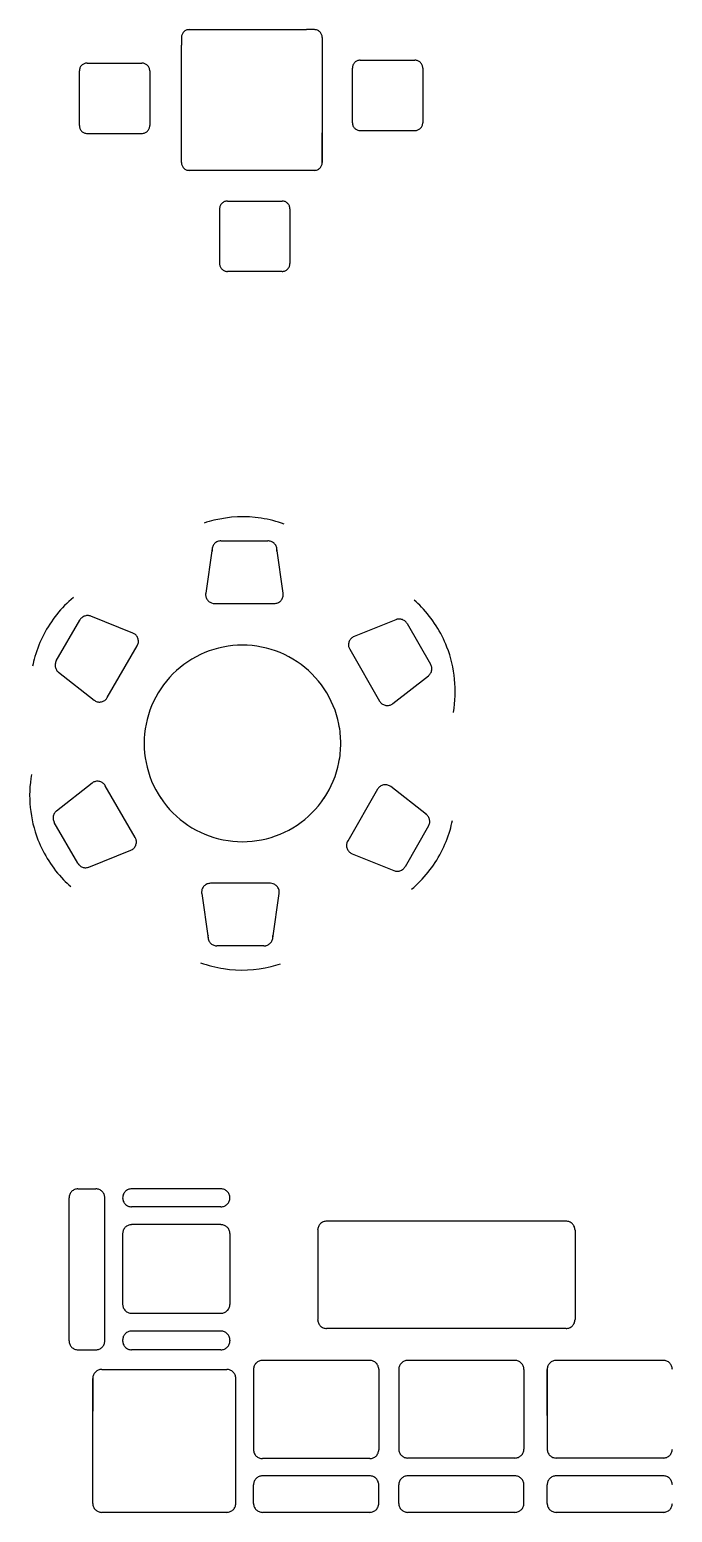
# Model space of a CAD drawing. Extents: x 15841 to 17865, y 17232 to 19192.
# Drawn here: x 16627 to 17038, y 17252 to 18200 of the extents above; entities that cross this region are included whole.
import ezdxf

# ---------------------------------------------------------------- set-up
doc = ezdxf.new("R2010")
doc.units = 0
doc.layers.add('1_1_1_SALON_COMEDOR_1', color=7, linetype='CONTINUOUS')

msp = doc.modelspace()

# ---------------------------------------------------------------- linework, layer by layer
at = {"layer": '1_1_1_SALON_COMEDOR_1', "color": 7, "linetype": 'Continuous'}
for p, q in [((16723.72, 18195.33), (16723.72, 18190.33)), ((16728.72, 18200.33), (16803.72, 18200.33)), ((16728.72, 18200.33), (16728.72, 18200.33)), ((16808.72, 18200.33), (16803.72, 18200.33)), ((16813.72, 18195.33), (16813.72, 18190.33)), ((16723.72, 18115.34), (16723.72, 18190.33)), ((16813.72, 18190.33), (16813.72, 18134.28)), ((16658.45, 18138.93), (16658.45, 18173.93)), ((16658.45, 18173.93), (16658.45, 18173.93)), ((16663.45, 18178.93), (16698.45, 18178.93)), ((16663.45, 18178.93), (16663.45, 18178.93)), ((16698.45, 18178.93), (16698.45, 18178.93)), ((16703.45, 18173.93), (16703.45, 18138.93)), ((16703.45, 18173.93), (16703.45, 18173.93)), ((16833.04, 18140.79), (16833.04, 18175.79)), ((16833.04, 18175.79), (16833.04, 18175.79)), ((16838.04, 18180.79), (16873.04, 18180.79)), ((16838.04, 18180.79), (16838.04, 18180.79)), ((16873.04, 18180.79), (16873.04, 18180.79)), ((16878.04, 18175.79), (16878.04, 18140.79)), ((16878.04, 18175.79), (16878.04, 18175.79)), ((16658.45, 18138.93), (16658.45, 18138.93)), ((16703.45, 18138.93), (16703.45, 18138.93)), ((16833.04, 18140.79), (16833.04, 18140.79)), ((16838.04, 18135.79), (16873.04, 18135.79)), ((16838.04, 18135.79), (16838.04, 18135.79)), ((16873.04, 18135.79), (16873.04, 18135.79)), ((16878.04, 18140.79), (16878.04, 18140.79)), ((16663.45, 18133.93), (16698.45, 18133.93)), ((16663.45, 18133.93), (16663.45, 18133.93)), ((16698.45, 18133.93), (16698.45, 18133.93)), ((16813.72, 18115.34), (16813.72, 18134.28)), ((16813.72, 18134.28), (16813.72, 18115.34)), ((16723.72, 18115.34), (16723.72, 18115.34)), ((16803.72, 18110.34), (16728.72, 18110.34)), ((16728.72, 18110.34), (16728.72, 18110.34)), ((16808.72, 18110.34), (16803.72, 18110.34)), ((16753.11, 18090.68), (16788.11, 18090.68)), ((16753.11, 18090.68), (16753.11, 18090.68)), ((16788.11, 18090.68), (16788.11, 18090.68)), ((16748.11, 18085.68), (16748.11, 18050.68)), ((16748.11, 18085.68), (16748.11, 18085.68)), ((16793.11, 18085.68), (16793.11, 18050.68)), ((16793.11, 18085.68), (16793.11, 18085.68)), ((16748.11, 18050.68), (16748.11, 18050.68)), ((16793.11, 18050.68), (16793.11, 18050.68)), ((16788.11, 18045.68), (16753.11, 18045.68)), ((16753.11, 18045.68), (16753.11, 18045.68)), ((16788.11, 18045.68), (16788.11, 18045.68)), ((16749, 17873.27), (16779.08, 17873.27)), ((16749, 17873.27), (16749, 17873.27)), ((16779.08, 17873.27), (16779.08, 17873.27)), ((16743.34, 17868.36), (16739.26, 17839.79)), ((16743.34, 17868.36), (16743.34, 17868.36)), ((16788.82, 17839.79), (16784.74, 17868.36)), ((16784.74, 17868.36), (16784.74, 17868.36)), ((16739.26, 17839.79), (16739.26, 17839.79)), ((16744.91, 17833.26), (16783.16, 17833.26)), ((16744.91, 17833.26), (16744.91, 17833.26)), ((16783.16, 17833.26), (16783.16, 17833.26)), ((16788.82, 17839.79), (16788.82, 17839.79)), ((16643.73, 17796.61), (16658.78, 17822.67)), ((16658.78, 17822.67), (16658.78, 17822.67)), ((16692.64, 17814.36), (16665.85, 17825.11)), ((16665.85, 17825.11), (16665.85, 17825.11)), ((16860.93, 17822.88), (16834.15, 17812.12)), ((16860.93, 17822.88), (16860.93, 17822.88)), ((16692.64, 17814.36), (16692.64, 17814.36)), ((16834.15, 17812.12), (16834.15, 17812.12)), ((16868.01, 17820.43), (16883.06, 17794.37)), ((16868.01, 17820.43), (16868.01, 17820.43)), ((16676.33, 17773.07), (16695.46, 17806.2)), ((16695.46, 17806.2), (16695.46, 17806.2)), ((16831.33, 17803.96), (16850.45, 17770.83)), ((16831.33, 17803.96), (16831.33, 17803.96)), ((16643.73, 17796.61), (16643.73, 17796.61)), ((16883.06, 17794.37), (16883.06, 17794.37)), ((16645.15, 17789.25), (16667.85, 17771.43)), ((16645.15, 17789.25), (16645.15, 17789.25)), ((16858.93, 17769.19), (16881.63, 17787.02)), ((16881.63, 17787.02), (16881.63, 17787.02)), ((16667.85, 17771.43), (16667.85, 17771.43)), ((16676.33, 17773.07), (16676.33, 17773.07)), ((16850.45, 17770.83), (16850.45, 17770.83)), ((16858.93, 17769.19), (16858.93, 17769.19)), ((16666.56, 17718.34), (16643.86, 17700.52)), ((16666.56, 17718.34), (16666.56, 17718.34)), ((16694.17, 17683.57), (16675.04, 17716.7)), ((16675.04, 17716.7), (16675.04, 17716.7)), ((16849.16, 17714.46), (16830.04, 17681.33)), ((16849.16, 17714.46), (16849.16, 17714.46)), ((16880.34, 17698.28), (16857.64, 17716.1)), ((16857.64, 17716.1), (16857.64, 17716.1)), ((16643.86, 17700.52), (16643.86, 17700.52)), ((16880.34, 17698.28), (16880.34, 17698.28)), ((16657.48, 17667.1), (16642.44, 17693.16)), ((16642.44, 17693.16), (16642.44, 17693.16)), ((16881.76, 17690.93), (16866.72, 17664.86)), ((16881.76, 17690.93), (16881.76, 17690.93)), ((16694.17, 17683.57), (16694.17, 17683.57)), ((16830.04, 17681.33), (16830.04, 17681.33)), ((16664.56, 17664.66), (16691.35, 17675.41)), ((16691.35, 17675.41), (16691.35, 17675.41)), ((16832.86, 17673.17), (16859.64, 17662.42)), ((16832.86, 17673.17), (16832.86, 17673.17)), ((16657.48, 17667.1), (16657.48, 17667.1)), ((16664.56, 17664.66), (16664.56, 17664.66)), ((16859.64, 17662.42), (16859.64, 17662.42)), ((16866.72, 17664.86), (16866.72, 17664.86)), ((16780.58, 17654.27), (16742.33, 17654.27)), ((16742.33, 17654.27), (16742.33, 17654.27)), ((16780.58, 17654.27), (16780.58, 17654.27)), ((16736.67, 17647.74), (16740.76, 17619.17)), ((16736.67, 17647.74), (16736.67, 17647.74)), ((16782.16, 17619.17), (16786.24, 17647.74)), ((16786.24, 17647.74), (16786.24, 17647.74)), ((16740.76, 17619.17), (16740.76, 17619.17)), ((16776.5, 17614.26), (16746.41, 17614.26)), ((16746.41, 17614.26), (16746.41, 17614.26)), ((16776.5, 17614.26), (16776.5, 17614.26)), ((16782.16, 17619.17), (16782.16, 17619.17)), ((16651.85, 17361.61), (16651.85, 17453.05)), ((16651.85, 17453.05), (16651.85, 17453.05)), ((16657.57, 17458.76), (16668.99, 17458.76)), ((16657.57, 17458.76), (16657.57, 17458.76)), ((16674.71, 17361.61), (16674.71, 17453.05)), ((16674.71, 17453.05), (16674.71, 17453.05)), ((16686.14, 17453.05), (16686.14, 17453.05)), ((16686.14, 17453.05), (16686.14, 17453.05)), ((16748.99, 17458.76), (16691.85, 17458.76)), ((16748.99, 17458.76), (16748.99, 17458.76)), ((16754.71, 17453.05), (16754.71, 17453.05)), ((16754.71, 17453.05), (16754.71, 17453.05)), ((16748.99, 17447.34), (16691.85, 17447.34)), ((16691.85, 17447.34), (16691.85, 17447.34)), ((16748.99, 17447.34), (16748.99, 17447.34)), ((16748.99, 17435.91), (16691.85, 17435.91)), ((16691.85, 17435.91), (16691.85, 17435.91)), ((16748.99, 17435.91), (16748.99, 17435.91)), ((16969.7, 17438.13), (16816.56, 17438.13)), ((16816.56, 17438.13), (16816.56, 17438.13)), ((16969.7, 17438.13), (16969.7, 17438.13)), ((16686.14, 17430.19), (16686.14, 17384.94)), ((16754.71, 17430.19), (16754.71, 17384.94)), ((16810.85, 17432.42), (16810.85, 17375.27)), ((16810.85, 17432.42), (16810.85, 17432.42)), ((16975.42, 17432.42), (16975.42, 17375.27)), ((16975.42, 17432.42), (16975.42, 17432.42)), ((16691.85, 17379.23), (16748.99, 17379.23)), ((16691.85, 17379.23), (16691.85, 17379.23)), ((16748.99, 17379.23), (16748.99, 17379.23)), ((16748.99, 17367.8), (16691.85, 17367.8)), ((16691.85, 17367.8), (16691.85, 17367.8)), ((16748.99, 17367.8), (16748.99, 17367.8)), ((16810.85, 17375.27), (16810.85, 17375.27)), ((16969.7, 17369.55), (16816.56, 17369.55)), ((16816.56, 17369.55), (16816.56, 17369.55)), ((16969.7, 17369.55), (16969.7, 17369.55)), ((16975.42, 17375.27), (16975.42, 17375.27)), ((16651.85, 17361.61), (16651.85, 17361.61)), ((16674.71, 17361.61), (16674.71, 17361.61)), ((16686.14, 17362.08), (16686.14, 17361.61)), ((16686.14, 17361.61), (16686.14, 17361.61)), ((16754.71, 17362.08), (16754.71, 17361.61)), ((16754.71, 17361.61), (16754.71, 17361.61)), ((16657.57, 17355.9), (16668.99, 17355.9)), ((16657.57, 17355.9), (16657.57, 17355.9)), ((16748.99, 17355.9), (16691.85, 17355.9)), ((16748.99, 17355.9), (16748.99, 17355.9)), ((16844.16, 17349.1), (16775.59, 17349.1)), ((16775.59, 17349.1), (16775.59, 17349.1)), ((16844.16, 17349.1), (16844.16, 17349.1)), ((16937.01, 17349.04), (16868.44, 17349.04)), ((16868.44, 17349.04), (16868.44, 17349.04)), ((16937.01, 17349.04), (16937.01, 17349.04)), ((17031.92, 17349.04), (16963.35, 17349.04)), ((16963.35, 17349.04), (16963.35, 17349.04)), ((17031.92, 17349.04), (17031.92, 17349.04)), ((16667.02, 17257.6), (16667.02, 17337.61)), ((16667.02, 17337.61), (16667.02, 17316.54)), ((16667.02, 17337.61), (16667.02, 17337.61)), ((16672.73, 17343.33), (16752.73, 17343.33)), ((16672.73, 17343.33), (16672.73, 17343.33)), ((16752.73, 17343.33), (16752.73, 17343.33)), ((16758.44, 17257.6), (16758.44, 17337.61)), ((16758.44, 17337.61), (16758.44, 17337.61)), ((16769.87, 17343.38), (16769.87, 17291.95)), ((16769.87, 17343.38), (16769.87, 17343.38)), ((16849.87, 17343.38), (16849.87, 17291.95)), ((16849.87, 17343.38), (16849.87, 17343.38)), ((16862.73, 17343.33), (16862.73, 17292.35)), ((16862.73, 17343.33), (16862.73, 17343.33)), ((16942.73, 17343.33), (16942.73, 17292.35)), ((16942.73, 17343.33), (16942.73, 17343.33)), ((16957.64, 17313.92), (16957.64, 17343.33)), ((16957.64, 17343.33), (16957.64, 17292.35)), ((16957.64, 17343.33), (16957.64, 17343.33)), ((16844.16, 17286.23), (16775.59, 17286.23)), ((16775.59, 17286.23), (16775.59, 17286.23)), ((16844.16, 17286.23), (16844.16, 17286.23)), ((16937.01, 17286.64), (16868.44, 17286.64)), ((16868.44, 17286.64), (16868.44, 17286.64)), ((16937.01, 17286.64), (16937.01, 17286.64)), ((16937.01, 17286.64), (16937.01, 17286.64)), ((17031.92, 17286.64), (16963.35, 17286.64)), ((16963.35, 17286.64), (16963.35, 17286.64)), ((17031.92, 17286.64), (17031.92, 17286.64)), ((17031.92, 17286.64), (17031.92, 17286.64)), ((16844.16, 17275.21), (16775.59, 17275.21)), ((16775.59, 17275.21), (16775.59, 17275.21)), ((16844.16, 17275.21), (16844.16, 17275.21)), ((16937.01, 17275.21), (16868.44, 17275.21)), ((16868.44, 17275.21), (16868.44, 17275.21)), ((16937.01, 17275.21), (16937.01, 17275.21)), ((16937.01, 17275.21), (16937.01, 17275.21)), ((17031.92, 17275.21), (16963.35, 17275.21)), ((16963.35, 17275.21), (16963.35, 17275.21)), ((17031.92, 17275.21), (17031.92, 17275.21)), ((17031.92, 17275.21), (17031.92, 17275.21)), ((16769.87, 17257.6), (16769.87, 17269.49)), ((16849.87, 17257.6), (16849.87, 17269.49)), ((16862.73, 17257.6), (16862.73, 17269.49)), ((16942.73, 17257.6), (16942.73, 17269.49)), ((16942.73, 17269.49), (16942.73, 17269.49)), ((16957.64, 17257.6), (16957.64, 17269.49)), ((16667.02, 17257.6), (16667.02, 17257.6)), ((16758.44, 17257.6), (16758.44, 17257.6)), ((16769.87, 17257.6), (16769.87, 17257.6)), ((16849.87, 17257.6), (16849.87, 17257.6)), ((16862.73, 17257.6), (16862.73, 17257.6)), ((16942.73, 17257.6), (16942.73, 17257.6)), ((16942.73, 17257.6), (16942.73, 17257.6)), ((16957.64, 17257.6), (16957.64, 17257.6)), ((16752.73, 17251.89), (16672.73, 17251.89)), ((16672.73, 17251.89), (16672.73, 17251.89)), ((16752.73, 17251.89), (16752.73, 17251.89)), ((16844.16, 17251.89), (16775.59, 17251.89)), ((16775.59, 17251.89), (16775.59, 17251.89)), ((16844.16, 17251.89), (16844.16, 17251.89)), ((16937.01, 17251.89), (16868.44, 17251.89)), ((16868.44, 17251.89), (16868.44, 17251.89)), ((16937.01, 17251.89), (16937.01, 17251.89)), ((16937.01, 17251.89), (16937.01, 17251.89)), ((17031.92, 17251.89), (16963.35, 17251.89)), ((16963.35, 17251.89), (16963.35, 17251.89)), ((17031.92, 17251.89), (17031.92, 17251.89)), ((17031.92, 17251.89), (17031.92, 17251.89))]:
    msp.add_line(p, q, dxfattribs=at)
for centre, radius, start, end in [((16728.72, 18195.33), 5, 168.74888, 180.00001), ((16728.72, 18195.33), 5, 146.24718, 168.74876), ((16728.72, 18195.33), 5, 123.74713, 146.24713), ((16728.72, 18195.33), 5, 101.24876, 123.74718), ((16728.72, 18195.33), 5, 90, 101.24888), ((16808.72, 18195.33), 5, 78.75112, 90), ((16808.72, 18195.33), 5, 56.25281, 78.75124), ((16808.72, 18195.33), 5, 33.75286, 56.25286), ((16808.72, 18195.33), 5, 11.25124, 33.75281), ((16808.72, 18195.33), 5, 0, 11.25112), ((16663.45, 18173.93), 5, 168.74888, 180.00001), ((16663.45, 18173.93), 5, 146.24718, 168.74876), ((16663.45, 18173.93), 5, 123.74713, 146.24713), ((16663.45, 18173.92), 5, 101.24876, 123.74718), ((16663.45, 18173.92), 5, 90, 101.24888), ((16698.45, 18173.92), 5, 78.75112, 90), ((16698.45, 18173.92), 5, 56.25281, 78.75124), ((16698.45, 18173.93), 5, 33.75286, 56.25286), ((16698.45, 18173.93), 5, 11.25124, 33.75281), ((16698.45, 18173.93), 5, 0, 11.25112), ((16838.04, 18175.79), 5, 168.74888, 180.00001), ((16838.04, 18175.79), 5, 146.24718, 168.74876), ((16838.04, 18175.79), 5, 123.74713, 146.24713), ((16838.04, 18175.79), 5, 101.24876, 123.74718), ((16838.04, 18175.79), 5, 90, 101.24888), ((16873.04, 18175.79), 5, 78.75112, 90), ((16873.04, 18175.79), 5, 56.25281, 78.75124), ((16873.04, 18175.79), 5, 33.75286, 56.25286), ((16873.04, 18175.79), 5, 11.25124, 33.75281), ((16873.04, 18175.79), 5, 0, 11.25112), ((16663.45, 18138.93), 5, 179.99999, 191.25111), ((16663.45, 18138.93), 5, 191.25123, 213.75281), ((16663.45, 18138.93), 5, 213.75286, 236.25285), ((16663.45, 18138.93), 5, 236.25281, 258.75123), ((16698.45, 18138.93), 5, 281.24877, 303.74719), ((16698.45, 18138.93), 5, 303.74714, 326.24714), ((16698.45, 18138.93), 5, 326.24719, 348.74877), ((16698.45, 18138.93), 5, 348.74888, 0.00002), ((16838.04, 18140.79), 5, 179.99999, 191.25111), ((16838.04, 18140.79), 5, 191.25123, 213.75281), ((16838.04, 18140.79), 5, 213.75286, 236.25285), ((16838.04, 18140.79), 5, 236.25281, 258.75123), ((16838.04, 18140.79), 5, 258.75111, 270), ((16873.04, 18140.79), 5, 270, 281.24888), ((16873.04, 18140.79), 5, 281.24877, 303.74719), ((16873.04, 18140.79), 5, 303.74714, 326.24714), ((16873.04, 18140.79), 5, 326.24719, 348.74877), ((16873.04, 18140.79), 5, 348.74888, 0.00002), ((16663.45, 18138.93), 5, 258.75111, 270), ((16698.45, 18138.93), 5, 270, 281.24888), ((16728.72, 18115.34), 5, 179.99999, 191.25111), ((16808.72, 18115.34), 5, 348.74888, 0.00002), ((16728.72, 18115.34), 5, 191.25123, 213.75281), ((16728.72, 18115.34), 5, 213.75286, 236.25285), ((16728.72, 18115.34), 5, 236.25281, 258.75123), ((16728.72, 18115.34), 5, 258.75111, 270), ((16808.72, 18115.34), 5, 270, 281.24888), ((16808.72, 18115.34), 5, 281.24877, 303.74719), ((16808.72, 18115.34), 5, 303.74714, 326.24714), ((16808.72, 18115.34), 5, 326.24719, 348.74877), ((16753.1, 18085.68), 5, 146.24718, 168.74876), ((16753.11, 18085.68), 5, 123.74713, 146.24713), ((16753.11, 18085.68), 5, 101.24876, 123.74718), ((16753.11, 18085.67), 5, 90, 101.24888), ((16788.11, 18085.67), 5, 78.75112, 90), ((16788.11, 18085.68), 5, 56.25281, 78.75124), ((16788.11, 18085.68), 5, 33.75286, 56.25286), ((16788.11, 18085.68), 5, 11.25124, 33.75281), ((16753.1, 18085.68), 5, 168.74888, 180.00001), ((16788.11, 18085.68), 5, 0, 11.25112), ((16753.1, 18050.68), 5, 179.99999, 191.25111), ((16753.1, 18050.68), 5, 191.25123, 213.75281), ((16788.11, 18050.68), 5, 326.24719, 348.74877), ((16788.11, 18050.68), 5, 348.74888, 0.00002), ((16753.11, 18050.68), 5, 213.75286, 236.25285), ((16753.11, 18050.68), 5, 236.25281, 258.75123), ((16753.11, 18050.68), 5, 258.75111, 270), ((16788.11, 18050.68), 5, 270, 281.24888), ((16788.11, 18050.68), 5, 281.24877, 303.74719), ((16788.11, 18050.68), 5, 303.74714, 326.24714), ((16763.01, 17811.03), 77.7, 81.30131, 103.80409), ((16763.01, 17811.02), 77.7, 70.05017, 81.30116), ((16763.01, 17811.02), 77.7, 103.80409, 108.52439), ((16749, 17867.56), 5.72, 146.25156, 168.74958), ((16749, 17867.56), 5.71, 123.75162, 146.25162), ((16748.99, 17867.56), 5.71, 101.24959, 123.75156), ((16748.99, 17867.56), 5.71, 89.99804, 101.24944), ((16779.08, 17867.56), 5.71, 86.88383, 90.00195), ((16779.08, 17867.56), 5.71, 64.38127, 86.88372), ((16779.08, 17867.56), 5.71, 41.88039, 64.38117), ((16779.08, 17867.55), 5.72, 19.38175, 41.8804), ((16779.08, 17867.55), 5.72, 351.86674, 19.38187), ((16749, 17867.56), 5.72, 168.74942, 188.12935), ((16704.66, 17777.62), 77.71, 130.05564, 141.30602), ((16744.91, 17838.98), 5.72, 171.87297, 183.12167), ((16744.91, 17838.98), 5.72, 183.12151, 205.61906), ((16744.91, 17838.98), 5.71, 205.61896, 228.11817), ((16744.91, 17838.98), 5.71, 228.11819, 250.61954), ((16744.91, 17838.98), 5.71, 250.61967, 269.99896), ((16783.16, 17838.98), 5.71, 269.99802, 281.24942), ((16783.16, 17838.98), 5.71, 281.24956, 303.75154), ((16783.16, 17838.98), 5.71, 303.7516, 326.2516), ((16783.16, 17838.98), 5.72, 326.25154, 348.74956), ((16783.16, 17838.98), 5.72, 348.74942, 8.12529), ((16821.1, 17777.17), 77.71, 43.79867, 48.51882), ((16821.09, 17777.16), 77.72, 21.29968, 43.7985), ((16704.67, 17777.62), 77.72, 141.30598, 163.80438), ((16663.73, 17819.81), 5.72, 146.88507, 150.00431), ((16663.72, 17819.81), 5.71, 124.38536, 146.8853), ((16663.72, 17819.81), 5.71, 101.88336, 124.3853), ((16663.72, 17819.81), 5.71, 79.38041, 101.88321), ((16663.72, 17819.81), 5.71, 68.12934, 79.38026), ((16863.06, 17817.57), 5.71, 108.75146, 111.87503), ((16863.06, 17817.57), 5.71, 86.24882, 108.75152), ((16863.06, 17817.57), 5.71, 63.74625, 86.24866), ((16863.06, 17817.57), 5.71, 41.24543, 63.74615), ((16863.06, 17817.57), 5.72, 29.99627, 41.24545), ((16690.51, 17809.06), 5.71, 48.74646, 68.12547), ((16690.51, 17809.06), 5.71, 26.24714, 48.74641), ((16836.28, 17806.82), 5.71, 111.87079, 123.12189), ((16690.51, 17809.06), 5.72, 330.00324, 341.25266), ((16690.51, 17809.06), 5.72, 3.74967, 26.24724), ((16690.51, 17809.06), 5.72, 341.25254, 3.74983), ((16762.75, 17743.78), 62.85, 101.25155, 123.75353), ((16762.75, 17743.78), 62.85, 78.7486, 101.2514), ((16762.75, 17743.78), 62.85, 56.24647, 78.74845), ((16836.28, 17806.82), 5.72, 168.11989, 190.6171), ((16836.28, 17806.82), 5.72, 190.61698, 209.99382), ((16836.28, 17806.82), 5.72, 145.62196, 168.12004), ((16836.28, 17806.82), 5.71, 123.12196, 145.62202), ((16821.09, 17777.16), 77.73, 349.94885, 21.29979), ((16704.67, 17777.61), 77.73, 163.8042, 168.5234), ((16648.68, 17793.75), 5.72, 161.25136, 183.74865), ((16648.68, 17793.75), 5.72, 183.74849, 206.24606), ((16648.68, 17793.75), 5.72, 150.00206, 161.25148), ((16762.75, 17743.77), 62.86, 123.75359, 146.25359), ((16762.74, 17743.77), 62.86, 33.74641, 56.24641), ((16878.11, 17791.51), 5.72, 26.87973, 30.00056), ((16878.11, 17791.51), 5.72, 4.382, 26.87961), ((16648.68, 17793.75), 5.71, 206.24596, 228.74523), ((16648.68, 17793.75), 5.71, 228.74546, 231.86783), ((16878.11, 17791.51), 5.71, 308.136, 319.38647), ((16878.11, 17791.51), 5.72, 319.38644, 341.885), ((16878.11, 17791.51), 5.72, 341.88487, 4.38216), ((16762.76, 17743.77), 62.87, 146.25353, 168.75155), ((16762.74, 17743.77), 62.87, 11.24845, 33.74647), ((16671.38, 17775.93), 5.71, 231.86672, 243.11691), ((16671.38, 17775.92), 5.71, 243.11701, 265.6194), ((16671.38, 17775.92), 5.71, 265.61956, 288.12229), ((16671.38, 17775.92), 5.71, 288.12241, 310.62387), ((16671.38, 17775.93), 5.71, 310.62386, 330.00233), ((16855.4, 17773.69), 5.72, 209.99625, 221.24543), ((16855.4, 17773.69), 5.71, 221.24541, 243.74613), ((16855.4, 17773.69), 5.71, 243.74622, 266.24864), ((16855.4, 17773.69), 5.71, 266.2488, 288.7515), ((16855.4, 17773.69), 5.71, 288.75159, 308.13232), ((16762.76, 17743.77), 62.87, 168.7514, 191.2486), ((16762.73, 17743.77), 62.87, 0, 11.2486), ((16762.73, 17743.77), 62.87, 348.7514, 0.00002), ((16762.76, 17743.76), 62.87, 191.24845, 213.74647), ((16762.74, 17743.76), 62.87, 326.25353, 348.75155), ((16704.41, 17710.37), 77.73, 169.94885, 201.2998), ((16670.09, 17713.84), 5.71, 108.75379, 128.1311), ((16670.09, 17713.84), 5.71, 86.251, 108.75369), ((16670.09, 17713.84), 5.71, 63.74842, 86.25084), ((16670.09, 17713.84), 5.71, 41.24761, 63.74832), ((16670.09, 17713.84), 5.72, 29.99845, 41.24763), ((16854.11, 17711.61), 5.71, 108.12131, 130.62277), ((16854.11, 17711.61), 5.71, 85.61846, 108.12118), ((16854.11, 17711.61), 5.71, 63.11591, 85.6183), ((16762.75, 17743.76), 62.86, 213.74641, 236.24641), ((16762.74, 17743.76), 62.86, 303.75359, 326.25359), ((16854.11, 17711.61), 5.71, 130.62276, 149.99965), ((16854.11, 17711.61), 5.71, 51.86562, 63.11582), ((16647.39, 17696.02), 5.72, 139.38402, 161.88258), ((16647.39, 17696.02), 5.71, 128.13358, 139.38405), ((16876.81, 17693.78), 5.71, 48.74715, 51.87058), ((16876.81, 17693.78), 5.71, 26.24766, 48.74693), ((16647.39, 17696.02), 5.72, 161.88245, 184.37974), ((16647.39, 17696.02), 5.72, 184.37958, 206.87719), ((16647.39, 17696.02), 5.72, 206.87731, 209.99668), ((16762.75, 17743.75), 62.85, 236.24647, 258.74845), ((16762.75, 17743.75), 62.85, 281.25155, 303.75353), ((16876.81, 17693.78), 5.72, 330.00375, 341.25317), ((16876.81, 17693.78), 5.72, 3.75018, 26.24775), ((16876.81, 17693.78), 5.72, 341.25304, 3.75034), ((16820.82, 17709.92), 77.73, 343.80424, 348.52354), ((16704.4, 17710.37), 77.72, 201.29968, 223.7985), ((16689.22, 17680.71), 5.72, 325.6236, 348.12168), ((16689.22, 17680.71), 5.72, 10.61862, 29.99602), ((16689.22, 17680.71), 5.72, 348.12153, 10.61874), ((16762.75, 17743.75), 62.85, 258.7477, 281.2505), ((16834.99, 17678.47), 5.72, 161.25156, 183.74886), ((16834.99, 17678.48), 5.72, 150.00226, 161.25169), ((16820.83, 17709.92), 77.72, 321.30602, 343.80441), ((16689.22, 17680.71), 5.71, 291.87242, 303.12353), ((16689.22, 17680.71), 5.71, 303.12359, 325.62366), ((16834.99, 17678.47), 5.72, 183.7487, 206.24627), ((16834.99, 17678.47), 5.71, 206.24617, 228.74544), ((16834.99, 17678.47), 5.71, 228.7455, 248.12963), ((16662.43, 17669.96), 5.72, 209.99749, 221.24667), ((16662.43, 17669.96), 5.71, 221.24664, 243.74736), ((16662.43, 17669.96), 5.71, 243.74746, 266.24988), ((16662.43, 17669.96), 5.71, 266.25003, 288.75273), ((16662.43, 17669.96), 5.71, 288.75267, 291.87321), ((16861.77, 17667.72), 5.71, 248.12952, 259.38043), ((16861.77, 17667.72), 5.71, 259.38058, 281.88338), ((16861.77, 17667.72), 5.71, 281.88353, 304.38547), ((16861.77, 17667.72), 5.71, 304.38552, 326.88547), ((16861.77, 17667.72), 5.72, 326.88523, 330.00819), ((16820.84, 17709.91), 77.71, 310.05568, 321.30606), ((16704.4, 17710.36), 77.71, 223.79868, 228.51877), ((16742.33, 17648.55), 5.72, 146.25352, 168.75154), ((16742.33, 17648.55), 5.71, 123.75358, 146.25358), ((16742.33, 17648.55), 5.71, 101.25154, 123.75352), ((16742.33, 17648.55), 5.71, 89.99999, 101.25139), ((16780.58, 17648.55), 5.71, 70.61772, 89.99995), ((16780.58, 17648.55), 5.71, 48.11625, 70.61759), ((16780.58, 17648.55), 5.71, 25.61701, 48.11623), ((16780.58, 17648.55), 5.72, 3.11957, 25.61711), ((16742.33, 17648.55), 5.72, 168.75139, 188.12891), ((16780.58, 17648.55), 5.72, 351.87103, 3.11972), ((16746.41, 17619.98), 5.72, 171.8691, 199.37952), ((16746.41, 17619.98), 5.72, 199.3794, 221.87805), ((16746.41, 17619.98), 5.71, 221.87803, 244.37882), ((16746.41, 17619.98), 5.71, 244.37892, 266.88137), ((16746.41, 17619.98), 5.71, 266.88148, 270.00001), ((16776.5, 17619.97), 5.71, 269.99999, 281.25139), ((16776.5, 17619.98), 5.71, 281.25154, 303.75352), ((16776.5, 17619.98), 5.71, 303.75358, 326.25358), ((16776.5, 17619.98), 5.72, 326.25352, 348.75154), ((16776.5, 17619.98), 5.72, 348.75138, 8.12894), ((16762.48, 17676.51), 77.7, 250.05017, 261.30116), ((16762.48, 17676.51), 77.7, 261.30131, 283.80409), ((16762.48, 17676.51), 77.7, 283.80409, 288.52432), ((16657.57, 17453.05), 5.72, 168.7514, 180.00001), ((16657.57, 17453.05), 5.72, 146.25352, 168.75154), ((16657.57, 17453.05), 5.71, 123.75358, 146.25358), ((16657.57, 17453.05), 5.71, 101.25154, 123.75352), ((16657.57, 17453.05), 5.71, 90, 101.25139), ((16668.99, 17453.05), 5.71, 78.7486, 90), ((16668.99, 17453.05), 5.71, 56.24647, 78.74845), ((16668.99, 17453.05), 5.71, 33.74641, 56.24641), ((16668.99, 17453.05), 5.72, 11.24845, 33.74647), ((16668.99, 17453.05), 5.72, 0, 11.2486), ((16691.85, 17453.05), 5.72, 168.7514, 180.00001), ((16691.85, 17453.05), 5.72, 179.99999, 191.24859), ((16691.85, 17453.05), 5.72, 146.25352, 168.75154), ((16691.85, 17453.05), 5.72, 191.24845, 213.74647), ((16691.85, 17453.05), 5.71, 123.75358, 146.25358), ((16691.85, 17453.05), 5.71, 101.25154, 123.75352), ((16691.85, 17453.05), 5.71, 90, 101.25139), ((16748.99, 17453.05), 5.71, 78.7486, 90), ((16748.99, 17453.05), 5.71, 56.24647, 78.74845), ((16748.99, 17453.05), 5.71, 33.74641, 56.24641), ((16748.99, 17453.05), 5.72, 11.24845, 33.74647), ((16748.99, 17453.05), 5.72, 326.25353, 348.75155), ((16748.99, 17453.05), 5.72, 0, 11.2486), ((16748.99, 17453.05), 5.72, 348.7514, 0.00002), ((16691.85, 17453.05), 5.71, 213.74641, 236.24641), ((16691.85, 17453.05), 5.71, 236.24647, 258.74845), ((16691.85, 17453.05), 5.71, 258.74859, 270), ((16748.99, 17453.05), 5.71, 270, 281.2514), ((16748.99, 17453.05), 5.71, 281.25155, 303.75353), ((16748.99, 17453.05), 5.71, 303.75359, 326.25359), ((16691.85, 17430.19), 5.72, 146.25352, 168.75154), ((16691.85, 17430.19), 5.71, 123.75358, 146.25358), ((16691.85, 17430.19), 5.71, 101.25154, 123.75352), ((16691.85, 17430.19), 5.71, 90, 101.25139), ((16748.99, 17430.19), 5.71, 78.7486, 90), ((16748.99, 17430.19), 5.71, 56.24647, 78.74845), ((16748.99, 17430.19), 5.71, 33.74641, 56.24641), ((16748.99, 17430.19), 5.72, 11.24845, 33.74647), ((16816.56, 17432.42), 5.72, 168.7514, 180.00001), ((16816.56, 17432.42), 5.72, 146.25352, 168.75154), ((16816.56, 17432.42), 5.71, 123.75358, 146.25358), ((16816.56, 17432.42), 5.71, 101.25154, 123.75352), ((16816.56, 17432.42), 5.71, 90, 101.25139), ((16969.7, 17432.42), 5.71, 78.7486, 90), ((16969.7, 17432.42), 5.71, 56.24647, 78.74845), ((16969.7, 17432.42), 5.71, 33.74641, 56.24641), ((16969.7, 17432.42), 5.72, 11.24845, 33.74647), ((16969.7, 17432.42), 5.72, 0, 11.2486), ((16691.85, 17430.19), 5.72, 168.7514, 180.00001), ((16748.99, 17430.19), 5.72, 0, 11.2486), ((16691.85, 17384.94), 5.72, 179.99999, 191.24859), ((16691.85, 17384.94), 5.72, 191.24845, 213.74647), ((16691.85, 17384.94), 5.71, 213.74641, 236.24641), ((16691.85, 17384.94), 5.71, 236.24647, 258.74845), ((16691.85, 17384.94), 5.71, 258.74859, 270), ((16748.99, 17384.94), 5.71, 270, 281.2514), ((16748.99, 17384.94), 5.71, 281.25155, 303.75353), ((16748.99, 17384.94), 5.71, 303.75359, 326.25359), ((16748.99, 17384.94), 5.72, 326.25353, 348.75155), ((16748.99, 17384.94), 5.72, 348.7514, 0.00002), ((16691.85, 17362.08), 5.71, 123.75358, 146.25358), ((16691.85, 17362.08), 5.71, 101.25154, 123.75352), ((16691.85, 17362.08), 5.71, 90, 101.25139), ((16748.99, 17362.08), 5.71, 78.7486, 90), ((16748.99, 17362.08), 5.71, 56.24647, 78.74845), ((16748.99, 17362.08), 5.71, 33.74641, 56.24641), ((16816.56, 17375.27), 5.72, 179.99999, 191.24859), ((16816.56, 17375.27), 5.72, 191.24845, 213.74647), ((16816.56, 17375.27), 5.71, 213.74641, 236.24641), ((16816.56, 17375.26), 5.71, 236.24647, 258.74845), ((16816.56, 17375.26), 5.71, 258.74859, 270), ((16969.7, 17375.26), 5.71, 270, 281.2514), ((16969.7, 17375.26), 5.71, 281.25155, 303.75353), ((16969.7, 17375.27), 5.71, 303.75359, 326.25359), ((16969.7, 17375.27), 5.72, 326.25353, 348.75155), ((16969.7, 17375.27), 5.72, 348.7514, 0.00002), ((16657.57, 17361.61), 5.72, 179.99999, 191.24859), ((16657.57, 17361.61), 5.72, 191.24845, 213.74647), ((16657.57, 17361.61), 5.71, 213.74641, 236.24641), ((16657.57, 17361.61), 5.71, 236.24647, 258.74845), ((16668.99, 17361.61), 5.71, 281.25155, 303.75353), ((16668.99, 17361.61), 5.71, 303.75359, 326.25359), ((16668.99, 17361.61), 5.72, 326.25353, 348.75155), ((16668.99, 17361.61), 5.72, 348.7514, 0.00002), ((16691.85, 17362.08), 5.72, 168.7514, 180.00001), ((16691.85, 17361.61), 5.72, 179.99999, 191.24859), ((16691.85, 17362.08), 5.72, 146.25352, 168.75154), ((16691.85, 17361.61), 5.72, 191.24845, 213.74647), ((16691.85, 17361.61), 5.71, 213.74641, 236.24641), ((16691.85, 17361.61), 5.71, 236.24647, 258.74845), ((16748.99, 17361.61), 5.71, 281.25155, 303.75353), ((16748.99, 17361.61), 5.71, 303.75359, 326.25359), ((16748.99, 17362.08), 5.72, 11.24845, 33.74647), ((16748.99, 17361.61), 5.72, 326.25353, 348.75155), ((16748.99, 17362.08), 5.72, 0, 11.2486), ((16748.99, 17361.61), 5.72, 348.7514, 0.00002), ((16657.57, 17361.61), 5.71, 258.74859, 270), ((16668.99, 17361.61), 5.71, 270, 281.2514), ((16691.85, 17361.61), 5.71, 258.74859, 270), ((16748.99, 17361.61), 5.71, 270, 281.2514), ((16775.59, 17343.38), 5.71, 123.75358, 146.25358), ((16775.59, 17343.38), 5.71, 101.25154, 123.75352), ((16775.59, 17343.38), 5.71, 90, 101.25139), ((16844.16, 17343.38), 5.71, 78.7486, 90), ((16844.16, 17343.38), 5.71, 56.24647, 78.74845), ((16844.16, 17343.38), 5.71, 33.74641, 56.24641), ((16868.44, 17343.33), 5.71, 123.75358, 146.25358), ((16868.44, 17343.33), 5.71, 101.25154, 123.75352), ((16868.44, 17343.33), 5.71, 90, 101.25139), ((16937.01, 17343.33), 5.71, 78.7486, 90), ((16937.01, 17343.33), 5.71, 56.24647, 78.74845), ((16937.01, 17343.33), 5.71, 33.74641, 56.24641), ((16963.35, 17343.33), 5.71, 123.75358, 146.25358), ((16963.35, 17343.33), 5.71, 101.25154, 123.75352), ((16963.35, 17343.33), 5.71, 90, 101.25139), ((17031.92, 17343.33), 5.71, 78.7486, 90), ((17031.92, 17343.33), 5.71, 56.24647, 78.74845), ((17031.92, 17343.33), 5.71, 33.74641, 56.24641), ((16672.73, 17337.61), 5.72, 168.7514, 180.00001), ((16672.73, 17337.61), 5.72, 146.25352, 168.75154), ((16672.73, 17337.61), 5.71, 123.75358, 146.25358), ((16672.73, 17337.61), 5.71, 101.25154, 123.75352), ((16672.73, 17337.61), 5.71, 90, 101.25139), ((16752.73, 17337.61), 5.71, 78.7486, 90), ((16752.73, 17337.61), 5.71, 56.24647, 78.74845), ((16752.73, 17337.61), 5.71, 33.74641, 56.24641), ((16752.73, 17337.61), 5.72, 11.24845, 33.74647), ((16752.73, 17337.61), 5.72, 0, 11.2486), ((16775.59, 17343.38), 5.72, 168.7514, 180.00001), ((16775.59, 17343.38), 5.72, 146.25352, 168.75154), ((16844.16, 17343.38), 5.72, 11.24845, 33.74647), ((16844.16, 17343.38), 5.72, 0, 11.2486), ((16868.44, 17343.33), 5.72, 168.7514, 180.00001), ((16868.44, 17343.33), 5.72, 146.25352, 168.75154), ((16937.01, 17343.33), 5.72, 11.24845, 33.74647), ((16937.01, 17343.33), 5.72, 0, 11.2486), ((16963.35, 17343.33), 5.72, 168.7514, 180.00001), ((16963.35, 17343.33), 5.72, 146.25352, 168.75154), ((17031.92, 17343.33), 5.72, 11.24845, 33.74647), ((17031.92, 17343.33), 5.72, 0, 11.2486), ((16775.59, 17291.95), 5.72, 179.99999, 191.24859), ((16775.59, 17291.95), 5.72, 191.24845, 213.74647), ((16844.16, 17291.95), 5.72, 326.25353, 348.75155), ((16844.16, 17291.95), 5.72, 348.7514, 0.00002), ((16868.44, 17292.35), 5.72, 179.99999, 191.24859), ((16868.44, 17292.35), 5.72, 191.24845, 213.74647), ((16937.01, 17292.35), 5.72, 326.25353, 348.75155), ((16937.01, 17292.35), 5.72, 348.7514, 0.00002), ((16963.35, 17292.35), 5.72, 179.99999, 191.24859), ((16963.35, 17292.35), 5.72, 191.24845, 213.74647), ((17031.92, 17292.35), 5.72, 326.25353, 348.75155), ((17031.92, 17292.35), 5.72, 348.7514, 0.00002), ((16775.59, 17291.94), 5.71, 213.74641, 236.24641), ((16775.59, 17291.94), 5.71, 236.24647, 258.74845), ((16775.59, 17291.94), 5.71, 258.74859, 270), ((16844.16, 17291.94), 5.71, 270, 281.2514), ((16844.16, 17291.94), 5.71, 281.25155, 303.75353), ((16844.16, 17291.94), 5.71, 303.75359, 326.25359), ((16868.44, 17292.35), 5.71, 213.74641, 236.24641), ((16868.44, 17292.35), 5.71, 236.24647, 258.74845), ((16868.44, 17292.35), 5.71, 258.74859, 270), ((16937.01, 17292.35), 5.71, 270, 281.2514), ((16937.01, 17292.35), 5.71, 281.25155, 303.75353), ((16937.01, 17292.35), 5.71, 303.75359, 326.25359), ((16963.35, 17292.35), 5.71, 213.74641, 236.24641), ((16963.35, 17292.35), 5.71, 236.24647, 258.74845), ((16963.35, 17292.35), 5.71, 258.74859, 270), ((17031.92, 17292.35), 5.71, 270, 281.2514), ((17031.92, 17292.35), 5.71, 281.25155, 303.75353), ((17031.92, 17292.35), 5.71, 303.75359, 326.25359), ((16775.59, 17269.49), 5.72, 146.25352, 168.75154), ((16775.59, 17269.49), 5.71, 123.75358, 146.25358), ((16775.59, 17269.49), 5.71, 101.25154, 123.75352), ((16775.59, 17269.49), 5.71, 90, 101.25139), ((16844.16, 17269.49), 5.71, 78.7486, 90), ((16844.16, 17269.49), 5.71, 56.24647, 78.74845), ((16844.16, 17269.49), 5.71, 33.74641, 56.24641), ((16844.16, 17269.49), 5.72, 11.24845, 33.74647), ((16868.44, 17269.49), 5.72, 146.25352, 168.75154), ((16868.44, 17269.49), 5.71, 123.75358, 146.25358), ((16868.44, 17269.49), 5.71, 101.25154, 123.75352), ((16868.44, 17269.49), 5.71, 90, 101.25139), ((16937.01, 17269.49), 5.71, 78.7486, 90), ((16937.01, 17269.49), 5.71, 56.24647, 78.74845), ((16937.01, 17269.49), 5.71, 33.74641, 56.24641), ((16937.01, 17269.49), 5.72, 11.24845, 33.74647), ((16963.35, 17269.49), 5.72, 146.25352, 168.75154), ((16963.35, 17269.49), 5.71, 123.75358, 146.25358), ((16963.35, 17269.49), 5.71, 101.25154, 123.75352), ((16963.35, 17269.49), 5.71, 90, 101.25139), ((17031.92, 17269.49), 5.71, 78.7486, 90), ((17031.92, 17269.49), 5.71, 56.24647, 78.74845), ((17031.92, 17269.49), 5.71, 33.74641, 56.24641), ((17031.92, 17269.49), 5.72, 11.24845, 33.74647), ((16775.59, 17269.49), 5.72, 168.7514, 180.00001), ((16844.16, 17269.49), 5.72, 0, 11.2486), ((16868.44, 17269.49), 5.72, 168.7514, 180.00001), ((16937.01, 17269.49), 5.72, 0, 11.2486), ((16963.35, 17269.49), 5.72, 168.7514, 180.00001), ((17031.92, 17269.49), 5.72, 0, 11.2486), ((16672.73, 17257.6), 5.72, 179.99999, 191.24859), ((16672.73, 17257.6), 5.72, 191.24845, 213.74647), ((16672.73, 17257.6), 5.71, 213.74641, 236.24641), ((16672.73, 17257.6), 5.71, 236.24647, 258.74845), ((16752.73, 17257.6), 5.71, 281.25155, 303.75353), ((16752.73, 17257.6), 5.71, 303.75359, 326.25359), ((16752.73, 17257.6), 5.72, 326.25353, 348.75155), ((16752.73, 17257.6), 5.72, 348.7514, 0.00002), ((16775.59, 17257.6), 5.72, 179.99999, 191.24859), ((16775.59, 17257.6), 5.72, 191.24845, 213.74647), ((16775.59, 17257.6), 5.71, 213.74641, 236.24641), ((16775.59, 17257.6), 5.71, 236.24647, 258.74845), ((16844.16, 17257.6), 5.71, 281.25155, 303.75353), ((16844.16, 17257.6), 5.71, 303.75359, 326.25359), ((16844.16, 17257.6), 5.72, 326.25353, 348.75155), ((16844.16, 17257.6), 5.72, 348.7514, 0.00002), ((16868.44, 17257.6), 5.72, 179.99999, 191.24859), ((16868.44, 17257.6), 5.72, 191.24845, 213.74647), ((16868.44, 17257.6), 5.71, 213.74641, 236.24641), ((16868.44, 17257.6), 5.71, 236.24647, 258.74845), ((16937.01, 17257.6), 5.71, 281.25155, 303.75353), ((16937.01, 17257.6), 5.71, 303.75359, 326.25359), ((16937.01, 17257.6), 5.72, 326.25353, 348.75155), ((16937.01, 17257.6), 5.72, 348.7514, 0.00002), ((16963.35, 17257.6), 5.72, 179.99999, 191.24859), ((16963.35, 17257.6), 5.72, 191.24845, 213.74647), ((16963.35, 17257.6), 5.71, 213.74641, 236.24641), ((16963.35, 17257.6), 5.71, 236.24647, 258.74845), ((17031.92, 17257.6), 5.71, 281.25155, 303.75353), ((17031.92, 17257.6), 5.71, 303.75359, 326.25359), ((17031.92, 17257.6), 5.72, 326.25353, 348.75155), ((17031.92, 17257.6), 5.72, 348.7514, 0.00002), ((16672.73, 17257.6), 5.71, 258.74859, 270), ((16752.73, 17257.6), 5.71, 270, 281.2514), ((16775.59, 17257.6), 5.71, 258.74859, 270), ((16844.16, 17257.6), 5.71, 270, 281.2514), ((16868.44, 17257.6), 5.71, 258.74859, 270), ((16937.01, 17257.6), 5.71, 270, 281.2514), ((16963.35, 17257.6), 5.71, 258.74859, 270), ((17031.92, 17257.6), 5.71, 270, 281.2514)]:
    msp.add_arc(centre, radius, start, end, dxfattribs=at)

doc.saveas('drawing.dxf')
